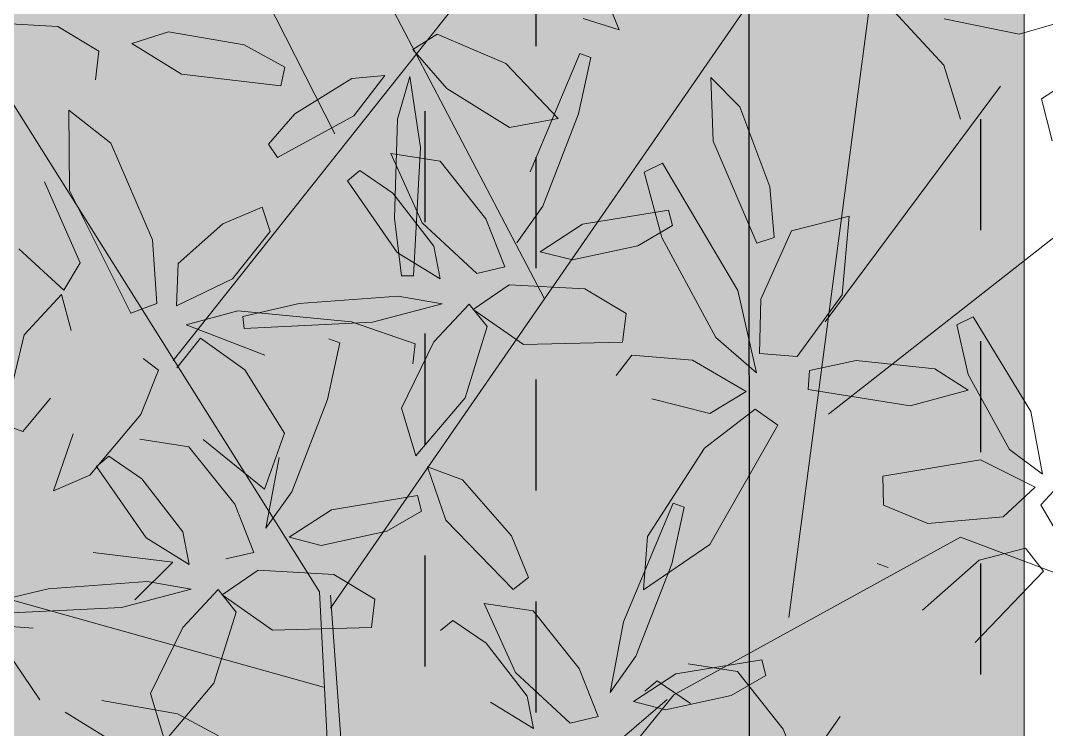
# Model space of a CAD drawing. Header units: metres. Extents: x 349703 to 349913, y 9282546 to 9282694.
# Drawn here: x 349773.157 to 349774.08, y 9282635.234 to 9282635.872 of the extents above; entities that cross this region are included whole.
import ezdxf

# ---------------------------------------------------------------- set-up
doc = ezdxf.new("R2010")
doc.units = ezdxf.units.M
doc.header["$LTSCALE"] = 0.25
doc.linetypes.add('01 nivel$0$HIDDEN2', pattern=[0.1875, 0.125, -0.0625])
for name, color, linetype, lineweight in [('AREA-VERDE', 3, 'CONTINUOUS', 9), ('ARQ-FONDO', 253, 'CONTINUOUS', 9), ('CUNETAS-RED', 5, 'CONTINUOUS', 18), ('LLORAD-TRAMO', 1, 'CONTINUOUS', 70)]:
    doc.layers.add(name, color=color, linetype=linetype, lineweight=lineweight)

# ---------------------------------------------------------------- blocks, each defined once
blk = doc.blocks.new('67')
at = {"layer": 'AREA-VERDE', "lineweight": 0, "true_color": 0xc4e4b2, "transparency": 33554687}
h = blk.add_hatch(color=3, dxfattribs=at)
h.dxf.hatch_style = 1
h.paths.add_polyline_path([(349446.78444, 9282633.42617), (349448.41051, 9282633.42617), (349448.41051, 9282637.09603), (349446.78444, 9282637.09603)])
at = {"layer": 'ARQ-FONDO'}
blk.add_lwpolyline([(349446.78444, 9282637.09603), (349448.41051, 9282637.09603), (349448.41051, 9282633.42617), (349446.78444, 9282633.42617)], close=True, dxfattribs=at)
blk = doc.blocks.new('ARR2')
at = {"layer": 'ARQ-FONDO', "lineweight": 5}
for p, q in [((2740.9283, 1215.4661), (2740.7715, 1215.7746)), ((2740.7181, 1215.1712), (2741.1878, 1215.7637)), ((2741.2009, 1215.2512), (2740.9339, 1215.7613)), ((2740.9225, 1214.8488), (2741.5179, 1215.7101)), ((2740.9083, 1214.8699), (2740.3874, 1215.6998)), ((2741.2979, 1215.6015), (2741.2706, 1215.6699)), ((2741.5187, 1214.8365), (2741.6275, 1215.6613)), ((2741.7204, 1215.5555), (2741.635, 1215.648)), ((2740.5679, 1215.6056), (2740.4696, 1215.6112)), ((2741.2513, 1215.6163), (2741.2979, 1215.6015)), ((2741.7206, 1215.6158), (2741.8185, 1215.596)), ((2741.8185, 1215.596), (2741.8666, 1215.6098)), ((2740.6214, 1215.5737), (2740.5679, 1215.6056)), ((2740.7118, 1215.5988), (2740.6641, 1215.5836)), ((2740.8103, 1215.5817), (2740.7118, 1215.5988)), ((2741.0299, 1215.5757), (2741.0615, 1215.5959)), ((2741.0615, 1215.5959), (2741.1505, 1215.5575)), ((2740.6641, 1215.5836), (2740.7288, 1215.5439)), ((2740.8633, 1215.553), (2740.8103, 1215.5817)), ((2740.6169, 1215.5365), (2740.6214, 1215.5737)), ((2741.074, 1215.5249), (2741.0299, 1215.5757)), ((2741.1825, 1215.4165), (2741.247, 1215.5708)), ((2741.247, 1215.5708), (2741.2613, 1215.5656)), ((2741.1505, 1215.5575), (2741.2188, 1215.4861)), ((2741.2613, 1215.5656), (2741.2453, 1215.4919)), ((2741.7421, 1215.4851), (2741.7204, 1215.5555)), ((2740.7288, 1215.5439), (2740.858, 1215.5286)), ((2740.858, 1215.5286), (2740.8633, 1215.553)), ((2740.9502, 1215.538), (2740.9932, 1215.5419)), ((2740.9932, 1215.5419), (2740.9531, 1215.4897)), ((2740.8761, 1215.4923), (2740.9502, 1215.538)), ((2741.0098, 1215.485), (2741.0257, 1215.5408)), ((2741.0257, 1215.5408), (2741.0399, 1215.4482)), ((2741.4174, 1215.5395), (2741.4204, 1215.4564)), ((2741.4551, 1215.5012), (2741.4174, 1215.5395)), ((2741.1553, 1215.4741), (2741.074, 1215.5249)), ((2741.5662, 1215.2212), (2741.7939, 1215.5281)), ((2741.8706, 1215.5269), (2741.8474, 1215.5116)), ((2741.8474, 1215.5116), (2741.8611, 1215.4569)), ((2740.5822, 1215.4968), (2740.5832, 1215.3922)), ((2740.637, 1215.4539), (2740.5822, 1215.4968)), ((2740.8421, 1215.4525), (2740.8761, 1215.4923)), ((2740.9531, 1215.4897), (2740.8537, 1215.4352)), ((2741.2453, 1215.4919), (2741.1987, 1215.3718)), ((2741.4942, 1215.3972), (2741.4551, 1215.5012)), ((2741.0058, 1215.3562), (2741.0098, 1215.485)), ((2741.2188, 1215.4861), (2741.1553, 1215.4741)), ((2740.6912, 1215.3281), (2740.637, 1215.4539)), ((2740.8537, 1215.4352), (2740.8421, 1215.4525)), ((2741.4204, 1215.4564), (2741.4773, 1215.3236)), ((2741.0012, 1215.4403), (2741.0651, 1215.4305)), ((2741.0418, 1215.3502), (2741.0012, 1215.4403)), ((2741.0399, 1215.4482), (2741.0305, 1215.2812)), ((2741.0651, 1215.4305), (2741.1248, 1215.3555)), ((2741.3544, 1215.4279), (2741.3308, 1215.416)), ((2741.4524, 1215.262), (2741.3544, 1215.4279)), ((2741.5703, 1215.1013), (2741.9884, 1215.4291)), ((2740.9447, 1215.4048), (2740.9607, 1215.4183)), ((2740.9607, 1215.4183), (2741.0038, 1215.3887)), ((2741.3308, 1215.416), (2741.3536, 1215.3313)), ((2740.5972, 1215.2983), (2740.5509, 1215.4036)), ((2741.0094, 1215.3118), (2740.9447, 1215.4048)), ((2741.4996, 1215.3311), (2741.4942, 1215.3972)), ((2740.5832, 1215.3922), (2740.6628, 1215.2325)), ((2741.0038, 1215.3887), (2741.0571, 1215.3198)), ((2740.7827, 1215.3491), (2740.8336, 1215.3707)), ((2740.8336, 1215.3707), (2740.8442, 1215.3391)), ((2741.1987, 1215.3718), (2741.1651, 1215.3244)), ((2741.0152, 1215.2814), (2741.0058, 1215.3562)), ((2741.1248, 1215.3555), (2741.1496, 1215.2929)), ((2741.2505, 1215.3485), (2741.3624, 1215.3668)), ((2741.3624, 1215.3668), (2741.3676, 1215.3466)), ((2741.5973, 1215.3589), (2741.5223, 1215.3397)), ((2741.5881, 1215.2565), (2741.5973, 1215.3589)), ((2740.7247, 1215.2973), (2740.7827, 1215.3491)), ((2741.113, 1215.2844), (2741.0418, 1215.3502)), ((2741.1954, 1215.3126), (2741.2505, 1215.3485)), ((2741.3676, 1215.3466), (2741.3223, 1215.3204)), ((2740.8442, 1215.3391), (2740.795, 1215.2774)), ((2741.3536, 1215.3313), (2741.424, 1215.2008)), ((2741.4773, 1215.3236), (2741.4996, 1215.3311)), ((2741.5223, 1215.3397), (2741.4825, 1215.251)), ((2740.5173, 1215.3163), (2740.5759, 1215.2626)), ((2740.6966, 1215.2453), (2740.6912, 1215.3281)), ((2741.0571, 1215.3198), (2741.0655, 1215.2774)), ((2741.3223, 1215.3204), (2741.2372, 1215.3019)), ((2741.0655, 1215.2774), (2741.0094, 1215.3118)), ((2741.2372, 1215.3019), (2741.1954, 1215.3126)), ((2740.5759, 1215.2626), (2740.5972, 1215.2983)), ((2740.7224, 1215.242), (2740.7247, 1215.2973)), ((2741.1496, 1215.2929), (2741.113, 1215.2844)), ((2740.795, 1215.2774), (2740.7224, 1215.242)), ((2741.0305, 1215.2812), (2741.0152, 1215.2814)), ((2741.1552, 1215.2696), (2741.1083, 1215.2375)), ((2741.2535, 1215.2641), (2741.1552, 1215.2696)), ((2741.307, 1215.2322), (2741.2535, 1215.2641)), ((2741.4765, 1215.1551), (2741.4524, 1215.262)), ((2740.573, 1215.2569), (2740.5243, 1215.2046)), ((2740.5854, 1215.2099), (2740.573, 1215.2569)), ((2740.8821, 1215.2453), (2741.0106, 1215.2549)), ((2741.0106, 1215.2549), (2741.0678, 1215.245)), ((2741.4825, 1215.251), (2741.4805, 1215.1803)), ((2741.5298, 1215.1761), (2741.5881, 1215.2565)), ((2740.6628, 1215.2325), (2740.6966, 1215.2453)), ((2740.8023, 1215.2355), (2740.735, 1215.2174)), ((2740.9499, 1215.2212), (2740.8023, 1215.2355)), ((2740.8087, 1215.2281), (2740.8821, 1215.2453)), ((2741.0678, 1215.245), (2740.9772, 1215.2211)), ((2741.0571, 1215.1952), (2741.103, 1215.2445)), ((2741.103, 1215.2445), (2741.1263, 1215.2152)), ((2741.1083, 1215.2375), (2741.1738, 1215.1918)), ((2740.8102, 1215.2129), (2740.8087, 1215.2281)), ((2741.3025, 1215.1949), (2741.307, 1215.2322)), ((2741.7583, 1215.2279), (2741.7373, 1215.2173)), ((2741.8337, 1215.1046), (2741.7583, 1215.2279)), ((2740.735, 1215.2174), (2740.8372, 1215.1779)), ((2740.9772, 1215.2211), (2740.8102, 1215.2129)), ((2741.0329, 1215.1928), (2740.9499, 1215.2212)), ((2741.1263, 1215.2152), (2741.0976, 1215.1226)), ((2741.7373, 1215.2173), (2741.7521, 1215.1527)), ((2740.5243, 1215.2046), (2740.4964, 1215.088)), ((2740.7537, 1215.2001), (2740.7228, 1215.1616)), ((2740.8113, 1215.159), (2740.7537, 1215.2001)), ((2740.9205, 1215.1992), (2740.9348, 1215.194)), ((2741.0151, 1215.1091), (2741.0571, 1215.1952)), ((2741.1738, 1215.1918), (2741.3025, 1215.1949)), ((2741.424, 1215.2008), (2741.4765, 1215.1551)), ((2740.9348, 1215.194), (2740.9188, 1215.1203)), ((2741.0296, 1215.1667), (2741.0329, 1215.1928)), ((2740.6791, 1215.1737), (2740.6989, 1215.1584)), ((2741.2944, 1215.1514), (2741.3146, 1215.1778)), ((2741.3146, 1215.1778), (2741.3933, 1215.1714)), ((2741.3933, 1215.1714), (2741.4632, 1215.1309)), ((2741.4805, 1215.1803), (2741.5298, 1215.1761)), ((2741.5456, 1215.158), (2741.6063, 1215.1709)), ((2741.6063, 1215.1709), (2741.7088, 1215.1601)), ((2740.6989, 1215.1584), (2740.6758, 1215.1009)), ((2740.8627, 1215.0765), (2740.8113, 1215.159)), ((2741.544, 1215.1331), (2741.5456, 1215.158)), ((2741.7088, 1215.1601), (2741.7519, 1215.1323)), ((2741.7521, 1215.1527), (2741.8057, 1215.0554)), ((2741.4632, 1215.1309), (2741.416, 1215.102)), ((2741.6766, 1215.1121), (2741.544, 1215.1331)), ((2741.7519, 1215.1323), (2741.6766, 1215.1121)), ((2740.5225, 1215.0785), (2740.5583, 1215.122)), ((2740.9188, 1215.1203), (2740.8722, 1215.0002)), ((2741.0976, 1215.1226), (2741.0338, 1215.0471)), ((2741.416, 1215.102), (2741.3407, 1215.1213)), ((2741.0338, 1215.0471), (2741.0151, 1215.1091)), ((2741.4748, 1215.1076), (2741.4091, 1215.057)), ((2741.5043, 1215.0867), (2741.4748, 1215.1076)), ((2741.8486, 1215.0229), (2741.8337, 1215.1046)), ((2740.4964, 1215.088), (2740.5225, 1215.0785)), ((2740.6758, 1215.1009), (2740.6097, 1215.0218)), ((2740.9134, 1214.7457), (2739.7186, 1215.0803)), ((2740.5625, 1215.0016), (2740.5878, 1215.0754)), ((2740.8369, 1215.0035), (2740.8627, 1215.0765)), ((2741.4162, 1214.9316), (2741.5043, 1215.0867)), ((2740.6747, 1215.0687), (2740.7386, 1215.0588)), ((2740.757, 1215.0683), (2740.8369, 1215.0035)), ((2740.7386, 1215.0588), (2740.7983, 1214.9839)), ((2741.4091, 1215.057), (2741.3349, 1214.9418)), ((2741.8057, 1215.0554), (2741.8486, 1215.0229)), ((2740.6182, 1215.0332), (2740.6342, 1215.0466)), ((2740.6342, 1215.0466), (2740.6773, 1215.017)), ((2740.8386, 1214.9528), (2740.856, 1215.0449)), ((2741.768, 1215.0419), (2741.641, 1215.0204)), ((2741.8393, 1215.006), (2741.768, 1215.0419)), ((2740.6097, 1215.0218), (2740.5625, 1215.0016)), ((2740.6829, 1214.9401), (2740.6182, 1215.0332)), ((2741.0488, 1215.0328), (2741.0725, 1214.9631)), ((2741.0945, 1215.0156), (2741.0488, 1215.0328)), ((2740.6773, 1215.017), (2740.7306, 1214.9481)), ((2741.1581, 1214.9428), (2741.0945, 1215.0156)), ((2741.641, 1215.0204), (2741.6419, 1214.9829)), ((2740.8722, 1215.0002), (2740.8386, 1214.9528)), ((2740.9241, 1214.9768), (2741.0359, 1214.9952)), ((2741.0359, 1214.9952), (2741.0411, 1214.975)), ((2741.7975, 1214.9675), (2741.8393, 1215.006)), ((2741.8636, 1215.0014), (2741.8465, 1214.9832)), ((2740.7983, 1214.9839), (2740.8231, 1214.9213)), ((2741.3037, 1214.8311), (2741.3682, 1214.9854)), ((2741.3682, 1214.9854), (2741.3825, 1214.9802)), ((2741.6419, 1214.9829), (2741.6994, 1214.959)), ((2741.8465, 1214.9832), (2741.8759, 1214.9326)), ((2740.8689, 1214.941), (2740.9241, 1214.9768)), ((2741.0411, 1214.975), (2740.9958, 1214.9488)), ((2741.3825, 1214.9802), (2741.3665, 1214.9065)), ((2741.0725, 1214.9631), (2741.1604, 1214.873)), ((2741.6994, 1214.959), (2741.7975, 1214.9675)), ((2740.7306, 1214.9481), (2740.739, 1214.9057)), ((2740.9958, 1214.9488), (2740.9107, 1214.9303)), ((2741.18, 1214.8886), (2741.1581, 1214.9428)), ((2741.3349, 1214.9418), (2741.3299, 1214.8724)), ((2740.739, 1214.9057), (2740.6829, 1214.9401)), ((2740.9107, 1214.9303), (2740.8689, 1214.941)), ((2741.3299, 1214.8724), (2741.4162, 1214.9316)), ((2741.3693, 1214.7358), (2741.7422, 1214.9411)), ((2741.7422, 1214.9411), (2742.4277, 1214.6823)), ((2740.7178, 1214.9084), (2740.6139, 1214.9213)), ((2740.8231, 1214.9213), (2740.7866, 1214.9128)), ((2741.8267, 1214.9266), (2741.7663, 1214.9113)), ((2741.8498, 1214.897), (2741.8267, 1214.9266)), ((2740.668, 1214.8597), (2740.7178, 1214.9084)), ((2741.3665, 1214.9065), (2741.3199, 1214.7864)), ((2741.6338, 1214.9067), (2741.6481, 1214.9014)), ((2741.7663, 1214.9113), (2741.6928, 1214.8459)), ((2740.8288, 1214.898), (2740.7818, 1214.8659)), ((2740.927, 1214.8924), (2740.8288, 1214.898)), ((2740.9805, 1214.8605), (2740.927, 1214.8924)), ((2741.1604, 1214.873), (2741.18, 1214.8886)), ((2741.7609, 1214.8039), (2741.8498, 1214.897)), ((2740.5556, 1214.8737), (2740.6841, 1214.8833)), ((2740.6841, 1214.8833), (2740.7413, 1214.8734)), ((2740.4822, 1214.8564), (2740.5556, 1214.8737)), ((2740.7413, 1214.8734), (2740.6508, 1214.8495)), ((2740.7306, 1214.8236), (2740.7765, 1214.8729)), ((2740.7765, 1214.8729), (2740.7999, 1214.8436)), ((2740.7818, 1214.8659), (2740.8473, 1214.8202)), ((2740.9352, 1214.3642), (2740.9083, 1214.8699)), ((2740.9588, 1214.3743), (2740.9225, 1214.8658)), ((2740.6508, 1214.8495), (2740.4837, 1214.8412)), ((2740.976, 1214.8233), (2740.9805, 1214.8605)), ((2741.1224, 1214.8549), (2741.1863, 1214.8451)), ((2741.1631, 1214.7648), (2741.1224, 1214.8549)), ((2740.7999, 1214.8436), (2740.7711, 1214.751)), ((2741.1863, 1214.8451), (2741.246, 1214.7701)), ((2740.4533, 1214.8284), (2740.5361, 1214.8228)), ((2740.6886, 1214.7374), (2740.7306, 1214.8236)), ((2740.8473, 1214.8202), (2740.976, 1214.8233)), ((2741.0659, 1214.8194), (2741.0819, 1214.8328)), ((2741.0819, 1214.8328), (2741.1251, 1214.8032)), ((2741.2863, 1214.739), (2741.3037, 1214.8311)), ((2741.1251, 1214.8032), (2741.1783, 1214.7343)), ((2740.5011, 1214.7936), (2740.5447, 1214.7292)), ((2741.3199, 1214.7864), (2741.2863, 1214.739)), ((2741.3718, 1214.7631), (2741.4836, 1214.7814)), ((2741.4836, 1214.7814), (2741.4889, 1214.7612)), ((2741.246, 1214.7701), (2741.2708, 1214.7075)), ((2741.388, 1214.7761), (2741.4519, 1214.7663)), ((2741.2343, 1214.699), (2741.1631, 1214.7648)), ((2741.3166, 1214.7272), (2741.3718, 1214.7631)), ((2741.4889, 1214.7612), (2741.4436, 1214.735)), ((2741.4519, 1214.7663), (2741.5116, 1214.6913)), ((2740.7711, 1214.751), (2740.7073, 1214.6755)), ((2741.3315, 1214.7407), (2741.3475, 1214.7541)), ((2741.3475, 1214.7541), (2741.3907, 1214.7245)), ((2740.7238, 1214.7113), (2740.6253, 1214.7284)), ((2740.7073, 1214.6755), (2740.6886, 1214.7374)), ((2740.9352, 1214.3642), (2741.3605, 1214.7299)), ((2741.0145, 1214.2999), (2741.3693, 1214.7358)), ((2741.1783, 1214.7343), (2741.1867, 1214.692)), ((2741.4436, 1214.735), (2741.3584, 1214.7165)), ((2741.1867, 1214.692), (2741.1306, 1214.7263)), ((2741.3584, 1214.7165), (2741.3166, 1214.7272)), ((2740.5776, 1214.7132), (2740.6423, 1214.6736)), ((2740.7768, 1214.6826), (2740.7238, 1214.7113)), ((2741.2708, 1214.7075), (2741.2343, 1214.699)), ((2741.5855, 1214.7076), (2741.552, 1214.6603)), ((2741.5116, 1214.6913), (2741.5364, 1214.6287))]:
    blk.add_line(p, q, dxfattribs=at)
blk = doc.blocks.new('drenaje')
at = {"layer": 'CUNETAS-RED', "linetype": '01 nivel$0$HIDDEN2', "lineweight": 30}
for p, q in [((55.36489, -34.14736), (55.36489, -90.46958)), ((55.46489, -34.18878), (55.46489, -90.5555)), ((55.86489, -34.35446), (55.86489, -90.38028))]:
    blk.add_line(p, q, dxfattribs=at)

msp = doc.modelspace()

# ---------------------------------------------------------------- linework, layer by layer
at = {"layer": 'ARQ-FONDO', "lineweight": 30}
msp.add_lwpolyline([(349782.30377, 9282643.21719), (349782.30377, 9282641.63754), (349782.09693, 9282641.4307), (349774.00958, 9282641.4307), (349773.81158, 9282641.2327), (349773.8207, 9282585.0699)], dxfattribs=at)
at = {"layer": 'LLORAD-TRAMO', "const_width": 0.3}
msp.add_lwpolyline([(349773.27, 9282637.44), (349773.27, 9282637.19), (349773.27, 9282636.94), (349773.27, 9282636.69), (349773.27, 9282636.44), (349773.27, 9282636.19), (349773.27, 9282635.94), (349773.27, 9282635.69), (349773.27, 9282635.44), (349773.27, 9282635.19), (349773.27, 9282634.94), (349773.27, 9282634.69), (349773.27, 9282634.44), (349773.27, 9282634.19), (349773.27, 9282633.94), (349773.27, 9282633.69), (349773.27, 9282633.44), (349773.27, 9282633.19)], dxfattribs=at)

# ---------------------------------------------------------------- block references
at = {"layer": 'ARQ-FONDO'}
msp.add_blockref('67', (325.64947, 0), dxfattribs=at)
at = {"layer": 'ARQ-FONDO', "xscale": 0.6917913537138002, "yscale": 0.6917913537138002, "zscale": 0.6917913537138002}
msp.add_blockref('ARR2', (347877.28936, 9281794.92123), dxfattribs=at)
at = {"layer": 'CUNETAS-RED', "lineweight": 30}
msp.add_blockref('drenaje', (349718.15587, 9282675.53782), dxfattribs=at)

doc.saveas('drawing.dxf')
